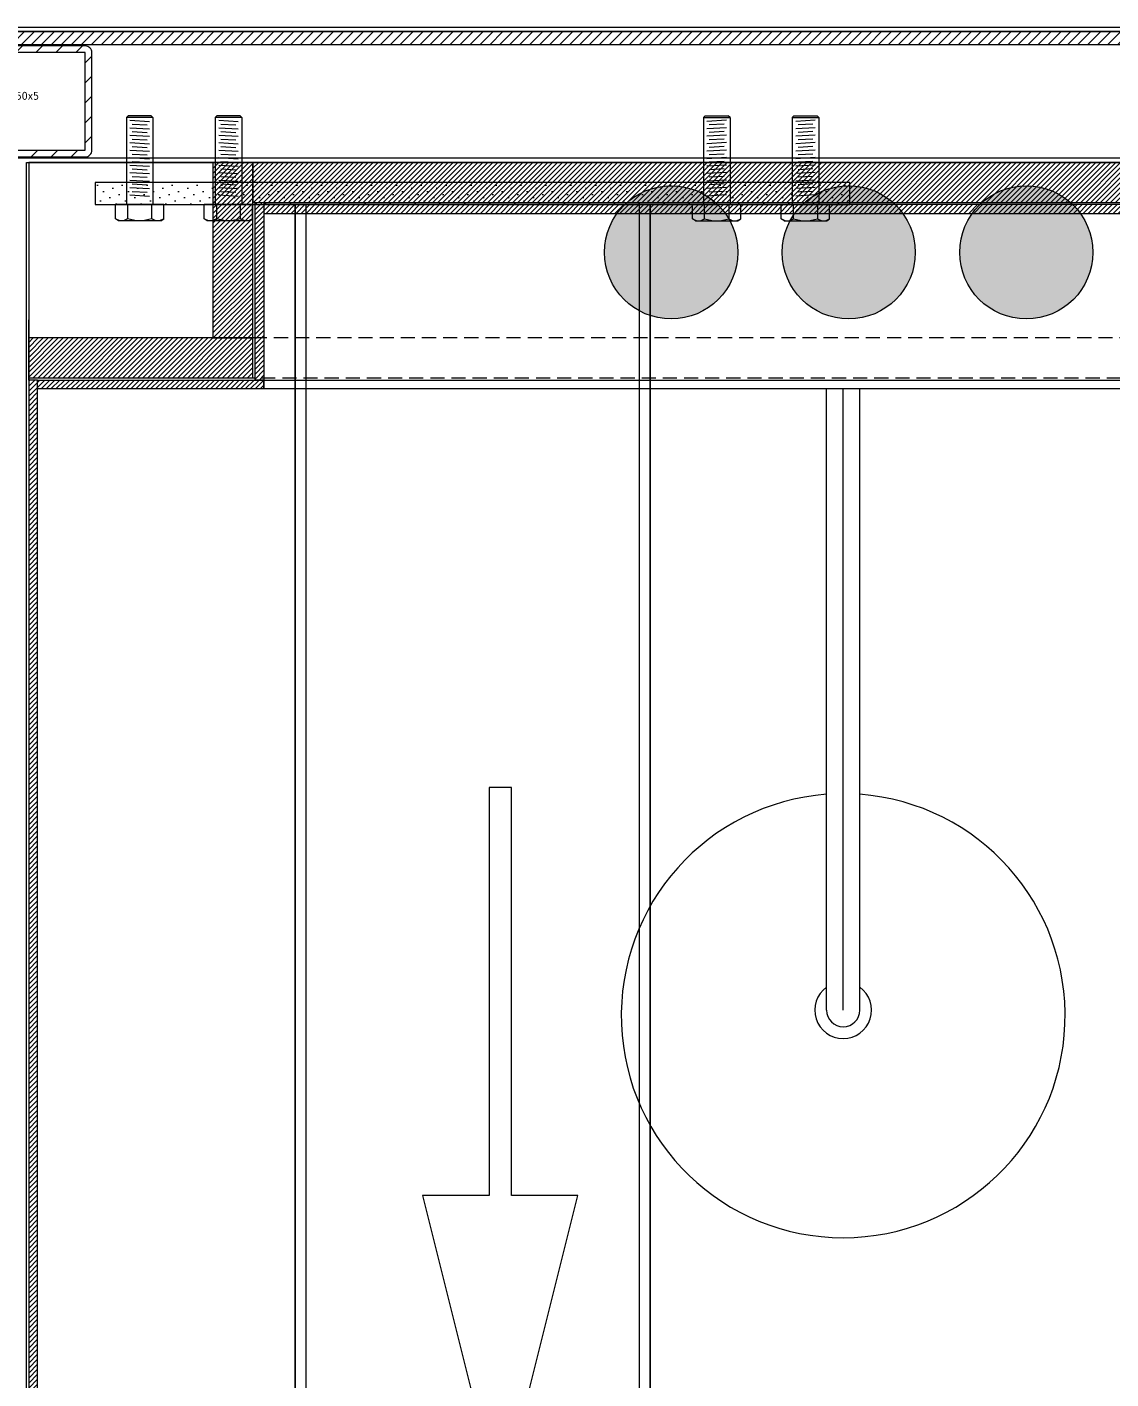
# Model space of a CAD drawing. Header units: millimetres. Extents: x -853320 to 19484, y -510814 to 9708.
# Drawn here: x 3292 to 3781, y 7336 to 7945 of the extents above; entities that cross this region are included whole.
import ezdxf
from ezdxf import colors
from ezdxf.entities.mleader import LeaderData, LeaderLine
from ezdxf.math import Vec2, Vec3

# ---------------------------------------------------------------- set-up
doc = ezdxf.new("R2010")
doc.units = ezdxf.units.MM
doc.linetypes.add('NASCOSTA', pattern=[9.525, 6.35, -3.175])
doc.linetypes.add('TRATTOPUNTO', pattern=[25.4, 12.7, -6.35, 0, -6.35])
doc.layers.add('assi', color=1, linetype='TRATTOPUNTO')
for name, color, linetype, lineweight in [('F_ARREDI', 7, 'Continuous', 5), ('F_ELETTRODOMESTICI', 40, 'Continuous', 5), ('F_ESCURSORI_slider', 7, 'Continuous', 0), ('F_IMPIANTO IDRAULICO', 7, 'Continuous', 5), ('F_MINERAL WALL', 6, 'Continuous', 5), ('F_MULTI laminato OPACO', 1, 'Continuous', 5), ('F_MULTI OKUME', 30, 'Continuous', 5), ('F_PARETE_nuove', 5, 'Continuous', 5), ('F_RIV.to PARETI e SOFFITTO_slider', 7, 'Continuous', 5), ('F_SANITARI', 5, 'Continuous', 5)]:
    doc.layers.add(name, color=color, linetype=linetype, lineweight=lineweight)
doc.layers.add('F_PARETI_slider', color=1, linetype='Continuous', lineweight=5, true_color=0xff0000)
doc.styles.add('DANZI-DIDASCALIE', font='Yu Gothic UI Light.ttf', dxfattribs={"height": 30})
doc.styles.add('Tahoma', font='tahoma.ttf')

# ---------------------------------------------------------------- blocks, each defined once
blk = doc.blocks.new('_Dot')
at = {"color": 0, "linetype": 'ByBlock', "lineweight": -2}
blk.add_line((-0.5, 0), (-1, 0), dxfattribs=at)
at = {"color": 0, "linetype": 'ByBlock', "const_width": 0.5}
blk.add_lwpolyline([(-0.25, 0, 1), (0.25, 0, 1)], format="xyb", close=True, dxfattribs=at)
blk = doc.blocks.new('RIV.to_pareti e soffitto_slider_bagno_camera doppia_rev.01_pianta')
at = {"layer": 'F_MULTI laminato OPACO', "color": 3}
blk.add_lwpolyline([(20001.13, 21800.66), (17187.13, 21800.66), (17187.13, 22976.66), (20001.13, 22976.66)], close=True, dxfattribs=at)
blk = doc.blocks.new('BAGNO_camera doppia_rev.01_pianta')
at = {"layer": 'F_MINERAL WALL'}
h = blk.add_hatch(dxfattribs=at)
h.set_pattern_fill('ANSI31', color=256, scale=0.5, angle=-1e-14)
h.paths.add_polyline_path([(17292.64, 22897.66), (17292.64, 22977.66), (17296.64, 22977.66), (17296.64, 22897.66)])
h = blk.add_hatch(dxfattribs=at)
h.set_pattern_fill('ANSI31', color=256, scale=0.5, angle=-1e-14)
h.paths.add_polyline_path([(17818.64, 22976.66), (17296.64, 22976.66), (17296.64, 22972.66), (17818.64, 22972.66)])
h = blk.add_hatch(dxfattribs=at)
h.set_pattern_fill('ANSI31', color=256, scale=0.5, angle=-1e-14)
h.paths.add_polyline_path([(17194.64, 21842.66), (17194.64, 22897.66), (17190.64, 22897.66), (17190.64, 21842.66)])
h = blk.add_hatch(dxfattribs=at)
h.set_pattern_fill('ANSI31', color=256, scale=0.5, angle=-1e-14)
h.paths.add_polyline_path([(17296.64, 22893.66), (17194.64, 22893.66), (17194.64, 22897.66), (17296.64, 22897.66)])
at = {"layer": 'F_MULTI OKUME', "transparency": 33554508}
h = blk.add_hatch(dxfattribs=at)
h.set_pattern_fill('ANSI31', color=256, scale=0.5)
h.set_pattern_definition([(45, (-826521.6615, -495718.8327), (-1.1225320151, 1.1225320151), [])])
h.paths.add_polyline_path([(17273.64, 22995.66), (17273.64, 22916.66), (17291.64, 22916.66), (17291.64, 22995.66)])
h = blk.add_hatch(dxfattribs=at)
h.set_pattern_fill('ANSI31', color=256, scale=0.5)
h.set_pattern_definition([(45, (-826553.6615, -495723.8327), (-1.1225320151, 1.1225320151), [])])
h.paths.add_polyline_path([(17823.64, 22995.66), (17291.64, 22995.66), (17291.64, 22977.66), (17823.64, 22977.66)])
h = blk.add_hatch(dxfattribs=at)
h.set_pattern_fill('ANSI31', color=256, scale=0.5)
h.set_pattern_definition([(45, (-826483.659, -495718.8327), (-1.1225320151, 1.1225320151), [])])
h.paths.add_polyline_path([(17291.64, 22916.66), (17190.64, 22916.66), (17190.64, 22898.66), (17291.64, 22898.66)])
at = {"color": 1}
blk.add_lwpolyline([(17190.64, 22897.66), (17190.64, 22924.77)], dxfattribs=at)
at = {"layer": 'F_MINERAL WALL'}
for points in [[(17292.64, 22897.66), (17292.64, 22977.66), (17296.64, 22977.66), (17296.64, 22897.66)], [(17818.64, 22976.66), (17296.64, 22976.66), (17296.64, 22972.66), (17818.64, 22972.66)], [(17194.64, 21842.66), (17194.64, 22897.66), (17190.64, 22897.66), (17190.64, 21842.66)], [(17296.64, 22893.66), (17194.64, 22893.66), (17194.64, 22897.66), (17296.64, 22897.66)], [(17296.64, 22897.66), (17818.64, 22897.66), (17818.64, 22893.66), (17296.64, 22893.66)]]:
    blk.add_lwpolyline(points, close=True, dxfattribs=at)
at = {"layer": 'F_MULTI OKUME'}
for points in [[(17273.64, 22995.66), (17273.64, 22916.66), (17291.64, 22916.66), (17291.64, 22995.66)], [(17823.64, 22995.66), (17291.64, 22995.66), (17291.64, 22977.66), (17823.64, 22977.66)], [(17291.64, 22916.66), (17190.64, 22916.66), (17190.64, 22898.66), (17291.64, 22898.66)]]:
    blk.add_lwpolyline(points, close=True, dxfattribs=at)
at = {"layer": 'F_MULTI OKUME', "linetype": 'NASCOSTA'}
blk.add_lwpolyline([(17926.64, 22916.66), (17190.64, 22916.66), (17190.64, 22898.66), (17926.64, 22898.66)], close=True, dxfattribs=at)
at = {"layer": 'F_SANITARI'}
for p, q in [((17550.14, 22613.8), (17550.14, 22893.66)), ((17557.64, 22613.8), (17557.64, 22893.66)), ((17565.14, 22613.8), (17565.14, 22893.66))]:
    blk.add_line(p, q, dxfattribs=at)
blk.add_lwpolyline([(17979.64, 22465.66), (17926.64, 22465.66), (17926.64, 22995.66), (17190.64, 22995.66), (17190.64, 21810.66), (17979.64, 21810.66)], close=True, dxfattribs=at)
for centre, radius, start, end in [((17557.64, 22611.3), 100, 94.30122, 85.69878), ((17557.64, 22613.8), 12.8, 125.8555, 54.1445), ((17557.64, 22613.8), 7.5, 180, 0)]:
    blk.add_arc(centre, radius, start, end, dxfattribs=at)
blk = doc.blocks.new('SLIDER piccola_lato cucina_pianta_rev.01')
at = {"linetype": 'Continuous', "lineweight": 9}
h = blk.add_hatch(dxfattribs=at)
h.set_pattern_fill('ANSI31', color=34, style=0)
h.paths.add_polyline_path([(277096.48, -71539.85), (278831.48, -71539.85), (278831.48, -71545.85), (277096.48, -71545.85)])
at = {"lineweight": 9}
h = blk.add_hatch(dxfattribs=at)
h.set_pattern_fill('ANSI31', color=1, scale=2)
h.set_pattern_definition([(45, (-185010.078, -35691.959), (-4.49012806, 4.49012806), [])])
edge = h.paths.add_edge_path()
edge.add_line((277126.48, -71549.35), (277126.48, -71593.35))
edge.add_arc((277129.48, -71593.35), 3, 180, 270)
edge.add_line((277129.48, -71596.35), (277203.48, -71596.35))
edge.add_arc((277203.48, -71593.35), 3, 270, 360)
edge.add_line((277206.48, -71593.35), (277206.48, -71549.35))
edge.add_arc((277203.48, -71549.35), 3, 0, 90)
edge.add_line((277203.48, -71546.35), (277129.48, -71546.35))
edge.add_arc((277129.48, -71549.35), 3, 90, 180)
h.paths.add_polyline_path([(277129.48, -71549.35), (277129.48, -71593.35), (277203.48, -71593.35), (277203.48, -71549.35)], flags=16)
blk.add_line((278874.48, -71596.85), (277125.98, -71596.85), dxfattribs=at)
for points in [[(277096.48, -71537.85), (278831.48, -71537.85), (278831.48, -71539.85), (277096.48, -71539.85)], [(277176.98, -71598.85), (279990.98, -71598.85), (279990.98, -72793.85), (277176.98, -72793.85)]]:
    blk.add_lwpolyline(points, close=True, dxfattribs=at)
at = {"color": 32, "linetype": 'ByBlock', "lineweight": 9}
blk.add_lwpolyline([(277096.48, -71539.85), (278831.48, -71539.85), (278831.48, -71545.85), (277096.48, -71545.85)], close=True, dxfattribs=at)
at = {"color": 1, "lineweight": 9}
blk.add_lwpolyline([(277126.48, -71549.35), (277126.48, -71593.35, 0.414214), (277129.48, -71596.35), (277203.48, -71596.35, 0.414214), (277206.48, -71593.35), (277206.48, -71549.35, 0.414214), (277203.48, -71546.35), (277129.48, -71546.35, 0.414214)], format="xyb", close=True, dxfattribs=at)
blk.add_lwpolyline([(277129.48, -71549.35), (277129.48, -71593.35), (277203.48, -71593.35), (277203.48, -71549.35)], close=True, dxfattribs=at)
at = {"color": 30, "lineweight": 9, "insert": (277168.25, -71568.87), "char_height": 3.549, "width": 31.8549, "attachment_point": 5, "style": 'Tahoma', "bg_fill": 3, "box_fill_scale": 1.1, "bg_fill_color": 256, "bg_fill_true_color": 13158600, "bg_fill_transparency": 0}
blk.add_mtext('Tub. 80x50x5', dxfattribs=at)
blk = doc.blocks.new('Vite M12x40')
at = {"color": 70, "lineweight": 5}
for p, q in [((455517.34, -4111.99), (455517.34, -4090.22)), ((455523.67, -4090.22), (455517.34, -4090.22)), ((455524.66, -4091.52), (455523.67, -4090.22)), ((455524.66, -4110.69), (455524.66, -4091.52)), ((455478.12, -4095.11), (455477.33, -4095.89)), ((455477.33, -4106.32), (455477.33, -4095.89)), ((455478.12, -4095.11), (455517.34, -4095.11)), ((455478.12, -4107.11), (455478.12, -4095.11)), ((455479.33, -4096.73), (455479.82, -4105.48)), ((455481.07, -4097.74), (455481.45, -4104.47)), ((455482.7, -4096.73), (455483.19, -4105.48)), ((455484.44, -4097.74), (455484.81, -4104.47)), ((455486.07, -4096.73), (455486.55, -4105.48)), ((455487.81, -4097.74), (455488.18, -4104.47)), ((455489.43, -4096.73), (455489.92, -4105.48)), ((455491.17, -4097.74), (455491.55, -4104.47)), ((455492.8, -4096.73), (455493.29, -4105.48)), ((455494.54, -4097.74), (455494.92, -4104.47)), ((455496.17, -4096.73), (455496.66, -4105.48)), ((455497.91, -4097.74), (455498.28, -4104.47)), ((455499.53, -4096.73), (455500.02, -4105.48)), ((455501.27, -4097.74), (455501.65, -4104.47)), ((455502.9, -4096.73), (455503.39, -4105.48)), ((455504.64, -4097.74), (455505.02, -4104.47)), ((455506.27, -4096.73), (455506.76, -4105.48)), ((455508.01, -4097.74), (455508.39, -4104.47)), ((455509.64, -4096.73), (455510.13, -4105.48)), ((455511.38, -4097.74), (455511.75, -4104.47)), ((455513, -4096.73), (455513.49, -4105.48)), ((455517.34, -4095.66), (455523.67, -4095.66)), ((455478.12, -4107.11), (455477.33, -4106.32)), ((455478.12, -4107.11), (455517.34, -4107.11)), ((455523.67, -4106.55), (455517.34, -4106.55)), ((455524.66, -4110.69), (455523.67, -4111.99)), ((455523.67, -4111.99), (455517.34, -4111.99))]:
    blk.add_line(p, q, dxfattribs=at)
for centre, radius, start, end in [((455520.41, -4092.94), 4.25, 320.12945, 39.87055), ((455509.16, -4101.11), 15.5, 339.44272, 20.55728), ((455520.41, -4109.27), 4.25, 320.12945, 39.87055)]:
    blk.add_arc(centre, radius, start, end, dxfattribs=at)
blk = doc.blocks.new('Pist. c.1150 aperti')
at = {"lineweight": 9}
h = blk.add_hatch(dxfattribs=at)
h.set_pattern_fill('DOTS', color=5, scale=2.5, angle=-45)
h.set_pattern_definition([(315, (309564.5915, 239965.4935), (4.209495057, 1.40316502), [0, -3.96875])])
h.paths.add_polyline_path([(461033.3, -13493.24), (461033.3, -13503.24), (461373.3, -13503.24), (461373.3, -13493.24)])
at = {"color": 5, "lineweight": 9}
blk.add_lwpolyline([(461033.3, -13493.24), (461033.3, -13503.24), (461373.3, -13503.24), (461373.3, -13493.24)], close=True, dxfattribs=at)
at = {"color": 1, "lineweight": 5}
blk.add_lwpolyline([(461210.78, -13765.82), (461210.78, -13949.6), (461180.78, -13949.6), (461215.78, -14089.6), (461250.78, -13949.6), (461220.78, -13949.6), (461220.78, -13765.82)], close=True, dxfattribs=at)
at = {"layer": 'assi', "color": 175, "linetype": 'Continuous', "lineweight": 5, "ltscale": 0.2}
for points in [[(461123.3, -15763.24), (461123.3, -13503.24), (461283.3, -13503.24), (461283.3, -15763.24)], [(461128.3, -13503.24), (461123.3, -13503.24), (461123.3, -15683.24), (461128.3, -15683.24)], [(461128.3, -15763.24), (461128.3, -13503.24), (461278.3, -13503.24), (461278.3, -15763.24)], [(461283.3, -13503.24), (461278.3, -13503.24), (461278.3, -15763.24), (461283.3, -15763.24)]]:
    blk.add_lwpolyline(points, close=True, dxfattribs=at)
at = {"color": 1, "lineweight": 5, "xscale": -1, "rotation": 90}
for p in [(456952.2, 442014.1), (456992.2, 442014.1)]:
    blk.add_blockref('Vite M12x40', p, dxfattribs=at)
at = {"color": 1, "lineweight": 5, "rotation": 270}
for p in [(465414.41, 442014.1), (465454.41, 442014.1)]:
    blk.add_blockref('Vite M12x40', p, dxfattribs=at)
blk = doc.blocks.new('BAGNO-LAVANDERIA_pianta_sol.B')
at = {"layer": 'F_ELETTRODOMESTICI', "color": 5, "ltscale": 5}
ml = blk.add_multileader_mtext('Standard', dxfattribs=at)
ml.set_content('{\\fYu Gothic UI Light|b0|i0|c128|p34;BASAMENTO c/cassetto} ditta MIELE art.WTS 610', color=5, style='DANZI-DIDASCALIE')
ml.set_leader_properties(color=256, linetype='ByLayer', lineweight=-1)
ml.set_arrow_properties(name='DOT')
ml.build(insert=Vec2(0, 0))
ml.multileader.update_dxf_attribs({"arrow_head_size": 5, "scale": 5})
ctx = ml.context
ctx.base_point, ctx.scale, ctx.char_height, ctx.arrow_head_size, ctx.landing_gap_size, ctx.plane_origin, ctx.plane_x_axis, ctx.plane_y_axis = Vec3(865728.96, 518190.64), 5, 25, 5, 10, Vec3(865691.99, 518253.27), Vec3(0, -1), Vec3(1, 0)
notes = []
notes.append((ctx, [(0, (0, 0, 0), (0, 0), (1, 0), 1, [])]))
ctx.mtext.insert, ctx.mtext.text_direction, ctx.mtext.rotation, ctx.mtext.width, ctx.mtext.flow_direction = Vec3(865741.68, 518180.64), Vec3(0, -1), 4.712389, 471.5743, 5
ml = blk.add_multileader_mtext('Standard', dxfattribs=at)
ml.set_content('{\\fYu Gothic UI Light|b0|i0|c128|p34;LAVASCIUGA} ditta MIELE art.WTD165 WPM 8/5kg', color=5, style='DANZI-DIDASCALIE')
ml.set_leader_properties(color=256, linetype='ByLayer', lineweight=-1)
ml.set_arrow_properties(name='DOT')
ml.build(insert=Vec2(0, 0))
ml.multileader.update_dxf_attribs({"arrow_head_size": 5, "scale": 5})
ctx = ml.context
ctx.base_point, ctx.scale, ctx.char_height, ctx.arrow_head_size, ctx.landing_gap_size, ctx.plane_origin, ctx.plane_x_axis, ctx.plane_y_axis = Vec3(865852.82, 518185.28), 5, 25, 5, 10, Vec3(865819.83, 518247.92), Vec3(0, -1), Vec3(1, 0)
notes.append((ctx, [(0, (0, 0, 0), (0, 0), (1, 0), 1, [])]))
ctx.mtext.insert, ctx.mtext.text_direction, ctx.mtext.rotation, ctx.mtext.width, ctx.mtext.flow_direction = Vec3(865869.52, 518175.28), Vec3(0, -1), 4.712389, 377.0167, 5
for ctx, leaders in notes:
    for number, flags, end, landing, length, lines in leaders:
        leader = LeaderData()
        leader.index, (leader.has_last_leader_line, leader.has_dogleg_vector, leader.attachment_direction) = number, flags
        leader.last_leader_point, leader.dogleg_vector, leader.dogleg_length = Vec3(end), Vec3(landing), length
        for number, points, colour, breaks in lines:
            line = LeaderLine()
            line.index, line.vertices, line.color, line.breaks = number, Vec3.list(points), colors.encode_raw_color(colour), breaks
            leader.lines.append(line)
        ctx.leaders.append(leader)

msp = doc.modelspace()

# ---------------------------------------------------------------- hatches: boundary and pattern name
at = {"layer": 'F_IMPIANTO IDRAULICO', "transparency": 33554687}
h = msp.add_hatch(color=1, dxfattribs=at)
h.dxf.hatch_style = 1
edge = h.paths.add_edge_path()
edge.add_arc((3582.37, 7843.315), 30, 0, 360)
at = {"layer": 'F_IMPIANTO IDRAULICO', "true_color": 0x139b48, "transparency": 33554687}
h = msp.add_hatch(color=114, dxfattribs=at)
h.dxf.hatch_style = 1
edge = h.paths.add_edge_path()
edge.add_arc((3662.37, 7843.315), 30, 0, 360)
at = {"layer": 'F_IMPIANTO IDRAULICO'}
h = msp.add_hatch(color=160, dxfattribs=at)
h.dxf.hatch_style = 1
edge = h.paths.add_edge_path()
edge.add_arc((3742.37, 7843.315), 30, 0, 360)

# ---------------------------------------------------------------- linework, layer by layer
for centre in [(3582.37, 7843.315), (3662.37, 7843.315), (3742.37, 7843.315)]:
    msp.add_circle(centre, 30, dxfattribs=at)

# ---------------------------------------------------------------- block references
at = {"layer": 'F_ARREDI', "color": 2, "lineweight": 5}
msp.add_blockref('BAGNO-LAVANDERIA_pianta_sol.B', (-853319.899, -510814.178), dxfattribs=at)
at = {"layer": 'F_PARETE_nuove'}
msp.add_blockref('BAGNO_camera doppia_rev.01_pianta', (-13897.772, -15111.845), dxfattribs=at)
at = {"layer": 'F_RIV.to PARETI e SOFFITTO_slider'}
msp.add_blockref('RIV.to_pareti e soffitto_slider_bagno_camera doppia_rev.01_pianta', (-13895.268, -15092.845), dxfattribs=at)

# ---------------------------------------------------------------- next in the draw order: block references
at = {"layer": 'F_PARETI_slider', "linetype": 'ByBlock', "lineweight": 13}
msp.add_blockref('SLIDER piccola_lato cucina_pianta_rev.01', (-273885.118, 79482.668), dxfattribs=at)

# ---------------------------------------------------------------- next in the draw order: block references
at = {"layer": 'F_ESCURSORI_slider', "lineweight": 13}
msp.add_blockref('Pist. c.1150 aperti', (-457710.438, 21368.058), dxfattribs=at)

doc.saveas('drawing.dxf')
